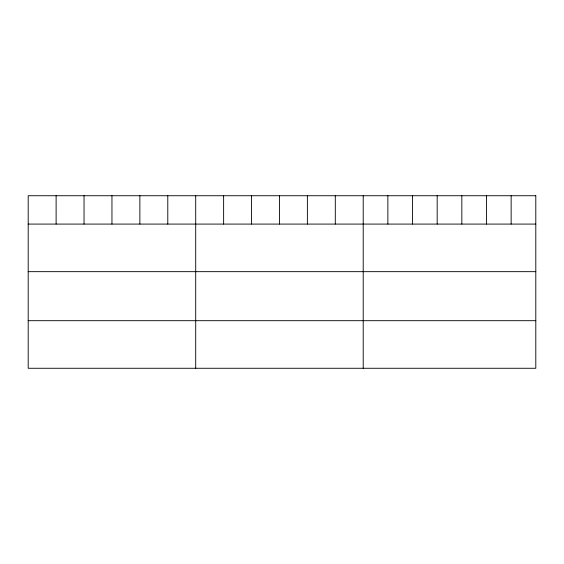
<?xml version="1.0" encoding="UTF-8"?>
<svg xmlns="http://www.w3.org/2000/svg" width="564" height="564" viewBox="0 0 564 564"><rect width="100%" height="100%" fill="white"/><g stroke="black" fill="none" stroke-linecap="round" stroke-linejoin="round"><path stroke-width="0.85" d="M28.2 224.084L535.8 224.084M28.2 271.665L535.8 271.665M28.2 320.69L535.8 320.69M511.146 195.729L511.146 224.084M486.492 195.729L486.492 224.084M461.838 195.729L461.838 224.084M437.178 195.729L437.178 224.084M412.524 195.729L412.524 224.084M387.87 195.729L387.87 224.084M363.216 195.729L363.216 368.271M335.298 195.729L335.298 224.084M307.38 195.729L307.38 224.084M279.462 195.729L279.462 224.084M251.544 195.729L251.544 224.084M223.626 195.729L223.626 224.084M195.708 195.729L195.708 368.271M167.79 195.729L167.79 224.084M139.872 195.729L139.872 224.084M111.954 195.729L111.954 224.084M84.036 195.729L84.036 224.084M56.118 195.729L56.118 224.084M535.8 195.729L28.2 195.729L28.2 368.271L535.8 368.271L535.8 195.729"/></g></svg>
